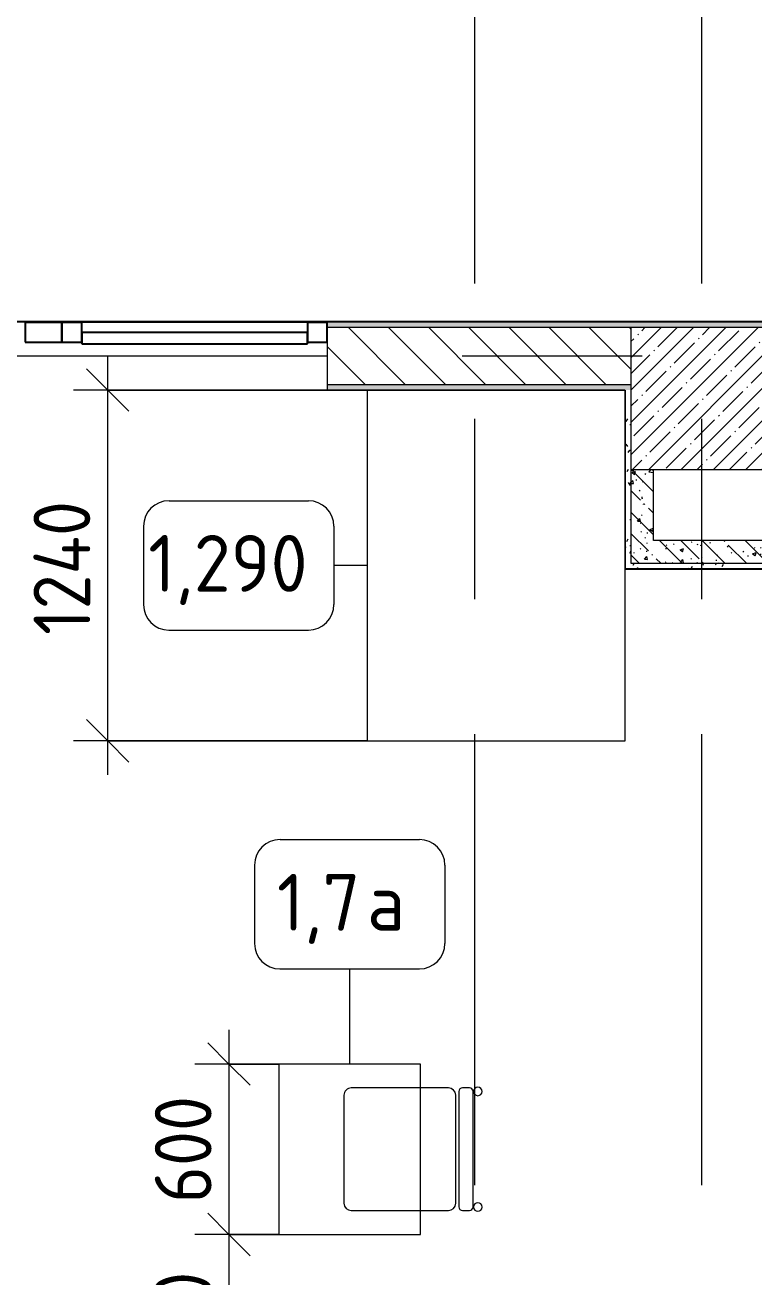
# Model space of a CAD drawing. Header units: millimetres. Extents: x 35840 to 252964, y -8553 to 29000.
# Drawn here: x 40775 to 43343, y 4556 to 8965 of the extents above; entities that cross this region are included whole.
import ezdxf

# ---------------------------------------------------------------- set-up
doc = ezdxf.new("R2010")
doc.units = ezdxf.units.MM
doc.linetypes.add('Осевая', pattern=[3175, 635, -476.25, 1587.5, -476.25])
for name, color, linetype, lineweight in [('A-ANNO-DIMS', 7, 'Continuous', 9), ('A-ANNO-DIMS-100', 7, 'Continuous', 9), ('A-GLAZ-CURT', 7, 'Continuous', 9), ('A-GLAZ-CURT-1', 7, 'Continuous', 25), ('A-GLAZ-CWMG', 7, 'Continuous', 9), ('A-GLAZ-CWMG-1', 7, 'Continuous', 25), ('A-WALL', 7, 'Continuous', 9), ('I-FURN-IDEN', 7, 'Continuous', 9), ('I-WALL', 7, 'Continuous', 9), ('S-COLS', 7, 'Continuous', 9), ('Оси-2', 7, 'Осевая', 9)]:
    doc.layers.add(name, color=color, linetype=linetype, lineweight=lineweight)
for name, color, linetype, lineweight, true_color in [('A-WALL-1', 9, 'Continuous', 9, 0x808080), ('A-WALL-FNSH-1', 9, 'Continuous', 9, 0x808080), ('I-FURN-1', 9, 'Continuous', 9, 0x808080)]:
    doc.layers.add(name, color=color, linetype=linetype, lineweight=lineweight, true_color=true_color)
doc.styles.add('GOST Common', font='GOST_Common.ttf', dxfattribs={"height": 200})
doc.styles.add('ISOCPEUR_1', font='isocpeur.ttf', dxfattribs={"width": 0.9, "height": 200})
doc.dimstyles.new('ISO-2_0_0_9К_Средний_округл2', dxfattribs={"dimscale": 304.8, "dimtxt": 199.196235, "dimasz": 0.492126, "dimexe": 0.393701, "dimexo": 0, "dimgap": 0, "dimtad": 1, "dimdec": 0, "dimrnd": 10, "dimzin": 0, "dimdsep": 46, "dimtxsty": 'ISOCPEUR_1', "dimblk1": 'OBLIQUE', "dimblk2": 'OBLIQUE', "dimsah": 1, "dimcen": 0.09, "dimdle": 0.393701, "dimazin": 0, "dimtfac": 1, "dimtdec": 4, "dimtix": 1, "dimtmove": 0, "dimatfit": 3, "dimfxl": 1, "dimtvp": 1, "dimtolj": 1, "dimtzin": 0, "dimarcsym": 2})
pattern_1 = [(135, (600, 0), (-75.43415, -75.43415), [106.68, -17.78, 3.556, -17.78]), (135, (600, 75.39), (-75.43415, -75.43415), []), (50, (600, 0), (127.52922, -11.15758), [13.335, -146.685]), (355, (600, 0), (-24.66966, 133.74002), [10.668, -117.348]), (100.451, (610.63, -0.93), (102.85973, 122.58178), [11.333, -124.663]), (46.184, (600, 35.56), (189.75516, -29.43036), [20.002, -220.027]), (96.636, (615.81, 33.1), (166.1822, 173.1996), [17, -186.995]), (351.184, (600, 35.56), (166.1839, 173.1976), [16.002, -176.022]), (21, (617.78, 26.67), (106.13027, -71.58603), [13.335, -146.685]), (326, (617.78, 26.67), (43.26188, 128.93175), [10.668, -117.348]), (71.451, (626.62, 20.7), (149.39198, 57.34505), [11.333, -124.663]), (37.5, (600, 0), (2.16223, 59.188357), [3.353, -112.573, 3.353, -115.773, -117.792]), (37.5, (600, 0), (2.16223, 59.188357), [-235.052, 3.353, -114.44]), (7.5, (600, 0), (46.77386, 70.12615), [3.353, -64.567, 3.353, -109.906, -44.894]), (7.5, (600, 0), (46.77386, 70.12615), [-181.178, 3.353, -41.542]), (327.5, (560.35, 0), (94.91367, -4.010093), [3.353, -41.097, 3.353, -135.331, -184.023]), (327.5, (560.35, 0), (94.91367, -4.010093), [-183.134, 3.353, -180.67]), (317.5, (542.57, 0), (103.69057, 17.79882), [3.353, -54.432, 3.353, -88.748, -130.683]), (317.5, (542.57, 0), (103.69057, 17.79882), [-149.885, 3.353, -127.33])]
pattern_2 = [(0, (600, 0), (121.92, 30.48), [10.058, -81.382, 10.058, -81.382, -487.68]), (0, (600, 0), (121.92, 30.48), [-182.88, 10.058, -172.822, 10.058, -81.382, -213.36]), (0, (600, 0), (121.92, 30.48), [-457.2, 10.058, -50.902, 10.058, -142.342]), (120, (645.72, 15.24), (-87.356454, 90.345817), [10.058, -81.382, 10.058, -81.382, -487.68]), (120, (645.72, 15.24), (-87.356454, 90.345817), [-182.88, 10.058, -172.822, 10.058, -81.382, -213.36]), (120, (645.72, 15.24), (-87.356454, 90.345817), [-457.2, 10.058, -50.902, 10.058, -142.342]), (240, (660.96, 76.2), (-34.563546, -120.825817), [10.058, -81.382, 10.058, -81.382, -487.68]), (240, (660.96, 76.2), (-34.563546, -120.825817), [-182.88, 10.058, -172.822, 10.058, -81.382, -213.36]), (240, (660.96, 76.2), (-34.563546, -120.825817), [-457.2, 10.058, -50.902, 10.058, -142.342])]

# ---------------------------------------------------------------- blocks, each defined once
blk = doc.blocks.new('BSC_Колонна _Прямоугольная - 500х500-V1-План расстановки мебели и оборудования 1 этажа в осях 12-23')
at = {"layer": 'S-COLS'}
h = blk.add_hatch(dxfattribs=at)
h.set_pattern_fill('FP_3', color=256, style=0, pattern_type=2)
h.set_pattern_definition([(45, (-42560, -7650), (-57.02463, 57.02463), []), (45, (-42502.975, -7650), (-57.02463, 57.02463), [100.806, -20.161, 3.353, -16.808])])
h.paths.add_polyline_path([(-250, -250), (250, -250), (250, 250), (-250, 250)])
for p, q in [((250, 250), (-250, 250)), ((-250, 250), (-250, -250)), ((250, -250), (250, 250)), ((-250, -250), (250, -250))]:
    blk.add_line(p, q, dxfattribs=at)
blk = doc.blocks.new('Стол базовый прямоугольный - 1_7а-25476368-План расстановки мебели и оборудования 1 этажа в осях 12-23')
at = {"layer": 'I-FURN-1'}
for p, q in [((250, 300), (-250, 300)), ((-250, 300), (-250, -300)), ((250, -300), (250, 300)), ((-250, -300), (250, -300))]:
    blk.add_line(p, q, dxfattribs=at)
blk = doc.blocks.new('Стол базовый прямоугольный - 1_290-25520344-План расстановки мебели и оборудования 1 этажа в осях 12-23')
at = {"layer": 'I-FURN-1'}
for p, q in [((617.5, 455), (-617.5, 455)), ((-617.5, 455), (-617.5, -455)), ((-617.5, -455), (-12.5, -455))]:
    blk.add_line(p, q, dxfattribs=at)
blk = doc.blocks.new('Стул Breuer - 1_9а-V152-План расстановки мебели и оборудования 1 этажа в осях 12-23')
at = {"layer": 'I-FURN-1'}
for p, q in [((190.5, 241.3), (-190.5, 241.3)), ((-215.9, 215.9), (-215.9, -29)), ((215.9, -29), (215.9, 215.9)), ((-215.9, -29), (-215.9, -127)), ((215.9, -127), (215.9, -29)), ((-215.9, -176.2), (-215.9, -200.8)), ((203.2, -163.5), (-203.2, -163.5)), ((-190.5, -152.4), (190.5, -152.4)), ((215.9, -200.8), (215.9, -176.2)), ((-203.2, -213.5), (203.2, -213.5))]:
    blk.add_line(p, q, dxfattribs=at)
for centre, radius, start, end in [((-190.5, 215.9), 25.4, 90, 180), ((190.5, 215.9), 25.4, 0, 90), ((-190.5, -127), 25.4, 180, 270), ((190.5, -127), 25.4, 270, 360), ((-203.2, -176.2), 12.7, 90, 180), ((203.2, -176.2), 12.7, 360, 90), ((-203.5, -230.6), 15.1, 360, 180), ((-203.2, -200.8), 12.7, 180, 270), ((203.7, -230.6), 15.1, 360, 180), ((203.2, -200.8), 12.7, 270, 360), ((-203.5, -230.6), 15.1, 180, 360), ((203.7, -230.6), 15.1, 180, 360)]:
    blk.add_arc(centre, radius, start, end, dxfattribs=at)
blk = doc.blocks.new('Прямоугольный импост - 50 x 70 мм-31700031-План расстановки мебели и оборудования 1 этажа в осях 12-23')
at = {"layer": 'A-GLAZ-CWMG-1'}
for p, q in [((-70, 35), (0, 35)), ((-70, -35), (-70, 35)), ((0, 35), (0, -35)), ((0, -35), (-70, -35))]:
    blk.add_line(p, q, dxfattribs=at)
blk = doc.blocks.new('Системная панель - Стемалит - 40мм-31720939-План расстановки мебели и оборудования 1 этажа в осях 12-23')
at = {"layer": 'A-GLAZ-CURT-1'}
for p, q in [((65, 35), (-65, 35)), ((-65, 35), (-65, -35)), ((65, -35), (65, 35)), ((-65, -35), (65, -35))]:
    blk.add_line(p, q, dxfattribs=at)
blk = doc.blocks.new('Системная панель - Стекло - 40мм-31720953-План расстановки мебели и оборудования 1 этажа в осях 12-23')
at = {"layer": 'A-GLAZ-CURT'}
h = blk.add_hatch(dxfattribs=at)
h.set_pattern_fill('FP_91', color=256, style=0, pattern_type=2)
h.set_pattern_definition([(45, (-40872.5, -7783), (-282.8427, 282.8427), [200, -600]), (45, (-41072.5, -7883), (-282.8427, 282.8427), [600, -200]), (45, (-40672.5, -7983), (-282.8427, 282.8427), [200, -600])])
h.paths.add_polyline_path([(397.5, -40), (397.5, 0), (-397.5, 0), (-397.5, -40), (-33.1, -40)])
at = {"layer": 'A-GLAZ-CURT-1'}
for p, q in [((397.5, 0), (-397.5, 0)), ((-397.5, 0), (-397.5, -40)), ((397.5, -40), (397.5, 0)), ((-397.5, -40), (397.5, -40))]:
    blk.add_line(p, q, dxfattribs=at)
blk = doc.blocks.new('Прямоугольный импост - 50 x 70 мм-31702100-План расстановки мебели и оборудования 1 этажа в осях 12-23')
at = {"layer": 'A-GLAZ-CWMG-1'}
for p, q in [((-35, 35), (35, 35)), ((-35, -35), (-35, 35)), ((35, 35), (35, -35)), ((35, -35), (-35, -35))]:
    blk.add_line(p, q, dxfattribs=at)
blk = doc.blocks.new('Прямоугольный импост - 50 x 70 мм-31720914-План расстановки мебели и оборудования 1 этажа в осях 12-23')
at = {"layer": 'A-GLAZ-CWMG'}
blk.add_line((41770, 7918), (40975, 7918), dxfattribs=at)
blk = doc.blocks.new('Марка_Мебель - В прямоуг_Balcon_Марка-25523697-План расстановки мебели и оборудования 1 этажа в осях 12-23')
at = {"layer": 'I-FURN-IDEN'}
for p, q in [((-2.455, 2.278), (2.455, 2.278)), ((-3.355, 1.378), (-3.355, -1.384)), ((3.355, 1.378), (3.355, -1.378)), ((-2.461, -2.278), (2.455, -2.278))]:
    blk.add_line(p, q, dxfattribs=at)
for centre, radius, start, end in [((-2.455, 1.378), 0.9, 90, 180), ((2.455, 1.378), 0.9, 0, 90), ((-2.461, -1.384), 0.893, 180, 270), ((2.455, -1.378), 0.9, 270, 0)]:
    blk.add_arc(centre, radius, start, end, dxfattribs=at)
blk = doc.blocks.new('DIMBLOCK31-План расстановки мебели и оборудования 1 этажа в осях 12-23')
at = {"layer": 'A-ANNO-DIMS-100'}
for p, q in [((41493.6, 5426.3), (41493.6, 4706.3)), ((41669, 5306.3), (41373.6, 5306.3)), ((41493.6, 5306.3), (41669, 5306.3)), ((41669, 4706.3), (41373.6, 4706.3)), ((41493.6, 4706.3), (41669, 4706.3))]:
    blk.add_line(p, q, dxfattribs=at)
at = {"layer": 'A-ANNO-DIMS-100', "lineweight": 20}
for p, q in [((41493.6, 5306.3), (41418.6, 5381.3)), ((41493.6, 5306.3), (41568.6, 5231.3)), ((41493.6, 4706.3), (41418.6, 4781.3)), ((41493.6, 4706.3), (41568.6, 4631.3))]:
    blk.add_line(p, q, dxfattribs=at)
at = {"layer": 'A-ANNO-DIMS-100', "color": 0, "insert": (41232.3, 4816.6), "char_height": 200, "width": 455.087, "attachment_point": 1, "rotation": 90, "line_spacing_factor": 1.149209, "style": 'ISOCPEUR_1'}
blk.add_mtext('600', dxfattribs=at)
blk = doc.blocks.new('_Oblique')
at = {"color": 0, "linetype": 'ByBlock', "lineweight": -2}
blk.add_line((-0.5, -0.5), (0.5, 0.5), dxfattribs=at)
blk = doc.blocks.new('DIMBLOCK32-План расстановки мебели и оборудования 1 этажа в осях 12-23')
at = {"layer": 'A-ANNO-DIMS-100', "lineweight": 20}
for p, q in [((41493.6, 4706.3), (41418.6, 4781.3)), ((41493.6, 4706.3), (41568.6, 4631.3)), ((41493.6, 4100), (41418.6, 4175)), ((41493.6, 4100), (41568.6, 4025))]:
    blk.add_line(p, q, dxfattribs=at)
at = {"layer": 'A-ANNO-DIMS-100'}
for p, q in [((41669, 4706.3), (41373.6, 4706.3)), ((41493.6, 4706.3), (41493.6, 4100)), ((41493.6, 4706.3), (41669, 4706.3)), ((41640, 4100), (41373.6, 4100)), ((41493.6, 4100), (41640, 4100))]:
    blk.add_line(p, q, dxfattribs=at)
at = {"layer": 'A-ANNO-DIMS-100', "color": 0, "insert": (41232.3, 4230.7), "char_height": 200, "width": 413.715, "attachment_point": 1, "rotation": 90, "line_spacing_factor": 1.149209, "style": 'ISOCPEUR_1'}
blk.add_mtext('610', dxfattribs=at)
blk = doc.blocks.new('DIMBLOCK48-План расстановки мебели и оборудования 1 этажа в осях 12-23')
at = {"layer": 'A-ANNO-DIMS-100'}
for p, q in [((41066.3, 6325), (41066.3, 7800)), ((41980, 7680), (40946.3, 7680)), ((41066.3, 7680), (41980, 7680)), ((41980, 6445), (40946.3, 6445)), ((41066.3, 6445), (41980, 6445))]:
    blk.add_line(p, q, dxfattribs=at)
at = {"layer": 'A-ANNO-DIMS-100', "lineweight": 20}
for p, q in [((41066.3, 7680), (40991.3, 7755)), ((41066.3, 7680), (41141.3, 7605)), ((41066.3, 6445), (40991.3, 6520)), ((41066.3, 6445), (41141.3, 6370))]:
    blk.add_line(p, q, dxfattribs=at)
at = {"layer": 'A-ANNO-DIMS-100', "color": 0, "insert": (40805, 6817.4), "char_height": 200, "width": 588.395, "attachment_point": 1, "rotation": 90, "line_spacing_factor": 1.149209, "style": 'ISOCPEUR_1'}
blk.add_mtext('1240', dxfattribs=at)

msp = doc.modelspace()

# ---------------------------------------------------------------- hatches: boundary and pattern name
at = {"layer": 'I-WALL'}
h = msp.add_hatch(dxfattribs=at)
h.set_pattern_fill('FP_85', color=256, style=0, pattern_type=2)
h.set_pattern_definition(pattern_2)
h.paths.add_polyline_path([(75399, 7900), (75460, 7900), (75459, 7920), (73730, 7920), (73730, 7908), (73760, 7908), (73760, 7900), (74674.4, 7900)])
h.paths.add_polyline_path([(71775.7, 7900), (72250, 7900), (72250, 7908), (72280, 7908), (72280, 7920), (71660, 7920), (71660, 7908), (71690, 7908), (71690, 7900)])
h.paths.add_polyline_path([(70326.3, 7900), (70680, 7900), (70680, 7908), (70710, 7908), (70710, 7920), (69360, 7920), (69360, 7908), (69390, 7908), (69390, 7900)])
h.paths.add_polyline_path([(68152.3, 7900), (68230, 7900), (68230, 7908), (68260, 7908), (68260, 7920), (66860, 7920), (66860, 7908), (66890, 7908), (66890, 7900), (67427.6, 7900)])
h.paths.add_polyline_path([(65880, 7900), (65880, 7908), (65910, 7908), (65910, 7920), (60610, 7920), (60610, 7900), (65410, 7900)])
h.paths.add_polyline_path([(58110, 7900), (58110, 7920), (50710, 7920), (50710, 7900), (56910, 7900)])
h.paths.add_polyline_path([(47910, 7900), (48210, 7900), (48210, 7920), (41840, 7920), (41840, 7900), (47410, 7900)])
h.paths.add_polyline_path([(39340, 7900), (39340, 7920), (38760, 7920), (38760, 7900), (39040, 7900)])
h = msp.add_hatch(dxfattribs=at)
h.set_pattern_fill('FP_20', color=256, style=0, pattern_type=2)
h.set_pattern_definition([(135, (600, 0), (-70.71068, -70.71068), [])])
h.paths.add_polyline_path([(42910, 7700), (42910, 7900), (41840, 7900), (41840, 7700)])
h.paths.add_polyline_path([(39040, 7700), (39340, 7700), (39340, 7900), (39040, 7900)])
h = msp.add_hatch(dxfattribs=at)
h.set_pattern_fill('FP_85', color=256, style=0, pattern_type=2)
h.set_pattern_definition(pattern_2)
h.paths.add_polyline_path([(42910, 7680), (42910, 7700), (41840, 7700), (41840, 7680), (42890, 7680)])
h.paths.add_polyline_path([(39073, 7680), (39340, 7680), (39340, 7700), (39060, 7700), (39060, 7680)])
h = msp.add_hatch(dxfattribs=at)
h.set_pattern_fill('FP_85', color=256, style=0, pattern_type=2)
h.set_pattern_definition(pattern_2)
h.paths.add_polyline_path([(42910, 7050), (42910, 7680), (42890, 7680), (42890, 7050)])
h = msp.add_hatch(dxfattribs=at)
h.set_pattern_fill('FP_22', color=256, style=0, pattern_type=2)
h.set_pattern_definition(pattern_1)
h.paths.add_polyline_path([(42990, 7070), (42990, 7400), (42910, 7400), (42910, 7070)])
h = msp.add_hatch(dxfattribs=at)
h.set_pattern_fill('FP_22', color=256, style=0, pattern_type=2)
h.set_pattern_definition(pattern_1)
h.paths.add_polyline_path([(44190, 7070), (44190, 7150), (42990, 7150), (42990, 7070)])
h = msp.add_hatch(dxfattribs=at)
h.set_pattern_fill('FP_85', color=256, style=0, pattern_type=2)
h.set_pattern_definition(pattern_2)
h.paths.add_polyline_path([(42910, 7050), (44210, 7050), (44210, 7070), (42910, 7070)])

# ---------------------------------------------------------------- linework, layer by layer
at = {"layer": 'A-WALL'}
for p, q in [((42889, 7679), (42889, 7680)), ((42890, 7680), (42890, 7050))]:
    msp.add_line(p, q, dxfattribs=at)
at = {"layer": 'A-WALL-1'}
for p, q in [((41840, 7920), (41840, 7680)), ((42910, 7900), (41840, 7900)), ((41840, 7700), (42910, 7700)), ((42889, 7680), (42890, 7680)), ((42910, 7400), (42910, 7070)), ((42990, 7150), (42990, 7400)), ((44110, 7150), (42990, 7150)), ((42910, 7070), (44190, 7070))]:
    msp.add_line(p, q, dxfattribs=at)
at = {"layer": 'A-WALL-FNSH-1'}
for p, q in [((65910, 7921), (38761, 7921)), ((39340, 7920), (65910, 7920)), ((42889, 7680), (41840, 7680)), ((41840, 7680), (41840, 7679)), ((41840, 7679), (42889, 7679)), ((42889, 7679), (42889, 7049)), ((42889, 7049), (44218, 7049)), ((44218, 7050), (42890, 7050))]:
    msp.add_line(p, q, dxfattribs=at)
at = {"layer": 'I-FURN-IDEN'}
for p, q in [((41980, 7062.5), (41863.4, 7062.5)), ((41919, 5306.3), (41919, 5641.2))]:
    msp.add_line(p, q, dxfattribs=at)
at = {"layer": 'Оси-2'}
for p, q in [((42360, 593.7), (42360, 24898.1)), ((43160, 593.7), (43160, 24898.1)), ((39140.1, 7800), (82060, 7800))]:
    msp.add_line(p, q, dxfattribs=at)

# ---------------------------------------------------------------- block references
at = {"layer": 'A-GLAZ-CURT'}
for name, p in [('Системная панель - Стемалит - 40мм-31720939-План расстановки мебели и оборудования 1 этажа в осях 12-23', (40840, 7883)), ('Системная панель - Стекло - 40мм-31720953-План расстановки мебели и оборудования 1 этажа в осях 12-23', (41372.5, 7883))]:
    msp.add_blockref(name, p, dxfattribs=at)
at = {"layer": 'A-GLAZ-CWMG', "extrusion": (0, 0, -1), "rotation": 180}
for name, p in [('Прямоугольный импост - 50 x 70 мм-31702100-План расстановки мебели и оборудования 1 этажа в осях 12-23', (-40940, 7883)), ('Прямоугольный импост - 50 x 70 мм-31700031-План расстановки мебели и оборудования 1 этажа в осях 12-23', (-41840, 7883))]:
    msp.add_blockref(name, p, dxfattribs=at)
at = {"layer": 'A-GLAZ-CWMG'}
msp.add_blockref('Прямоугольный импост - 50 x 70 мм-31720914-План расстановки мебели и оборудования 1 этажа в осях 12-23', (0, 0), dxfattribs=at)
at = {"layer": 'I-FURN-1'}
for name, p, rotation in [('Стол базовый прямоугольный - 1_290-25520344-План расстановки мебели и оборудования 1 этажа в осях 12-23', (42435, 7062.5), 90.00000000000006), ('Стул Breuer - 1_9а-V152-План расстановки мебели и оборудования 1 этажа в осях 12-23', (42140, 5006.3), 89.99999999999959)]:
    msp.add_blockref(name, p, dxfattribs=dict(at, rotation=rotation))
msp.add_blockref('Стол базовый прямоугольный - 1_7а-25476368-План расстановки мебели и оборудования 1 этажа в осях 12-23', (41919, 5006.3), dxfattribs=at)
at = {"layer": 'I-FURN-IDEN', "xscale": 99.99999999999993, "yscale": 99.99999999999993, "zscale": 99.99999999999993}
for p in [(41527.9, 7062.5), (41919, 5869)]:
    msp.add_blockref('Марка_Мебель - В прямоуг_Balcon_Марка-25523697-План расстановки мебели и оборудования 1 этажа в осях 12-23', p, dxfattribs=at)
at = {"layer": 'S-COLS'}
msp.add_blockref('BSC_Колонна _Прямоугольная - 500х500-V1-План расстановки мебели и оборудования 1 этажа в осях 12-23', (43160, 7650), dxfattribs=at)

# ---------------------------------------------------------------- texts
at = {"layer": 'I-FURN-IDEN', "char_height": 200, "attachment_point": 1, "style": 'GOST Common'}
for s, insert, width in [('1,290', (41208.9, 7169.6), 737.552), ('1,7', (41662.5, 5976), 384.81), ('\\fGOST Common|b0|i0|c204|p34|;а', (41980, 5976), 200.422)]:
    msp.add_mtext(s, dxfattribs=dict(at, insert=insert, width=width))

# ---------------------------------------------------------------- dimensions: what is measured, and where the dimension line sits
at = {"layer": 'A-ANNO-DIMS'}
for base, p1, p2, override, picture, middle in [((41066.3, 7680), (41980, 6445), (41980, 7680), {"dimpost": '<>', "dimfxl": 1235}, 'DIMBLOCK48-План расстановки мебели и оборудования 1 этажа в осях 12-23', (40966.3, 7062.5)), ((41493.6, 4706.3), (41669, 5306.3), (41669, 4706.3), {"dimpost": '<>', "dimfxl": 600}, 'DIMBLOCK31-План расстановки мебели и оборудования 1 этажа в осях 12-23', (41393.6, 5006.3)), ((41493.6, 4100), (41669, 4706.3), (41640, 4100), {"dimpost": '<>', "dimfxl": 606.950309}, 'DIMBLOCK32-План расстановки мебели и оборудования 1 этажа в осях 12-23', (41393.6, 4403.1))]:
    dim = msp.add_linear_dim(base=base, p1=p1, p2=p2, angle=90, dimstyle='ISO-2_0_0_9К_Средний_округл2', override=override, dxfattribs=at)
    dim.commit()
    dim.dimension.update_dxf_attribs({"geometry": picture, "text_midpoint": middle})

doc.saveas('drawing.dxf')
